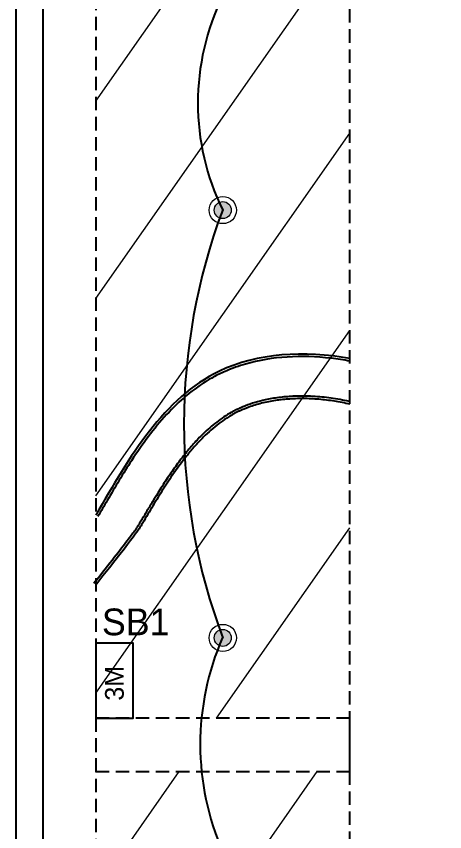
# Model space of a CAD drawing. Header units: millimetres. Extents: x 1464389 to 1998638, y -29162 to 256806.
# Drawn here: x 1760512 to 1762915, y 176487 to 181061 of the extents above; entities that cross this region are included whole.
import ezdxf

# ---------------------------------------------------------------- set-up
doc = ezdxf.new("R2010")
doc.units = ezdxf.units.MM
doc.header["$LTSCALE"] = 15
doc.linetypes.add('DASHED', pattern=[0.75, 0.5, -0.25])
doc.linetypes.add('DASHED2', pattern=[0.375, 0.25, -0.125])
doc.layers.get('0').update_dxf_attribs({"lineweight": 5})
for name, color, linetype in [('0_1.5sqmm wire', 4, 'Continuous'), ('0_COVE_loop', 30, 'Continuous'), ('GFC Walls', 14, 'Continuous'), ('supended frame', 30, 'DASHED')]:
    doc.layers.add(name, color=color, linetype=linetype)
doc.layers.add('Hatch', color=252, linetype='Continuous', lineweight=15)

# ---------------------------------------------------------------- blocks, each defined once
blk = doc.blocks.new('ff looping lights')
at = {"layer": '0_1.5sqmm wire'}
for centre, radius, start, end in [((970009.3, -273327.5), 1360, 153.8201, 206.1799), ((971991.7, -275126.3), 3420.6, 159.4659, 200.5582), ((970160.7, -276925.1), 1498.2, 156.3844, 203.7045)]:
    blk.add_arc(centre, radius, start, end, dxfattribs=at)
blk = doc.blocks.new('curved light ff')
at = {"layer": 'supended frame', "linetype": 'ByBlock', "ltscale": 50}
for points, knots in [([(970884.9, -305021.1), (970630.6, -304972.2), (969969, -305019.3), (969650.5, -305570.1), (969460, -305899.5)], [24826.923679, 24826.923679, 24826.923679, 24826.923679, 25542.714949, 26608.050645, 26608.050645, 26608.050645, 26608.050645]), ([(970884.9, -305035.4), (970850, -305028.6), (970814.9, -305023.1), (970697.2, -305009.2), (970614.5, -305006.7), (970453.3, -305017.2), (970374.8, -305030.2), (970281.5, -305056.9), (970262.6, -305062.9), (970227.3, -305075.4), (970210.7, -305081.8), (970182.9, -305093.6), (970171.5, -305098.7), (970137.8, -305114.8), (970115.9, -305126.4), (970050.7, -305164.9), (970009.2, -305194.6), (969930.5, -305260.4), (969893.2, -305296.5), (969822, -305373.8), (969788, -305415.1), (969722.7, -305501.6), (969691.3, -305546.9), (969613.7, -305665.4), (969568.7, -305740.5), (969506.8, -305846.5), (969489.5, -305876.5), (969472.1, -305906.5)], [24824.419766, 24824.419766, 24824.419766, 24824.419766, 24923.656258, 24923.656258, 25156.304519, 25156.304519, 25388.952781, 25388.952781, 25449.193213, 25449.193213, 25503.769813, 25503.769813, 25542.689911, 25542.689911, 25620.530108, 25620.530108, 25781.250472, 25781.250472, 25941.970837, 25941.970837, 26102.691202, 26102.691202, 26263.411567, 26263.411567, 26510.933722, 26510.933722, 26608.050645, 26608.050645, 26608.050645, 26608.050645]), ([(970884.9, -305262.3), (970879.6, -305261), (970874.2, -305259.8), (970835.1, -305251.4), (970801.1, -305245.5), (970733.1, -305236.7), (970699.2, -305233.7), (970631.9, -305230.9), (970598.7, -305230.9), (970539, -305233.8), (970512.4, -305236.1), (970460.4, -305242.9), (970435.1, -305247.2), (970391.1, -305256.8), (970372.2, -305261.7), (970335.5, -305272.6), (970317.7, -305278.6), (970293.9, -305287.8), (970287.3, -305290.5), (970275.7, -305295.4), (970270.7, -305297.6), (970262.6, -305301.2), (970259.5, -305302.7), (970253.4, -305305.6), (970250.3, -305307.1), (970244.2, -305310.1), (970241.1, -305311.7), (970232, -305316.4), (970226, -305319.6), (970206.2, -305330.7), (970192.5, -305339.1), (970165.4, -305356.9), (970152.1, -305366.4), (970125.6, -305386.7), (970112.5, -305397.4), (970086.5, -305420), (970073.6, -305431.9), (970043.2, -305461.5), (970025.8, -305479.8), (969991.2, -305518.5), (969974.1, -305539), (969940.1, -305581.7), (969923.3, -305604.1), (969889.9, -305650.6), (969873.3, -305674.7), (969840.3, -305724.4), (969823.8, -305750), (969797.7, -305791.8), (969788, -305807.6), (969773.1, -305832.1), (969767.9, -305840.8), (969752.3, -305866.9), (969741.8, -305884.5), (969730.3, -305904), (969729.1, -305906), (969725.5, -305912.1), (969723.1, -305916.2), (969715.9, -305928.3), (969711.1, -305936.3), (969705.8, -305945.2), (969705.3, -305946.1), (969704.5, -305947.5), (969704.1, -305948.1), (969703.5, -305949.2), (969703.1, -305949.7), (969702.1, -305951.4), (969701.4, -305952.6), (969699.4, -305956), (969697.9, -305958.3), (969694.3, -305963.9), (969692.1, -305967.1), (969686.8, -305974.8), (969683.7, -305979.3), (969671.4, -305996.5), (969659.4, -306012.7), (969625.5, -306057.5), (969603.5, -306086.1), (969545.7, -306160.2), (969510.1, -306205.6), (969460.3, -306268.3), (969454.7, -306275.4), (969449, -306282.6)], [24776.909586, 24776.909586, 24776.909586, 24776.909586, 24795.149069, 24795.149069, 24908.663438, 24908.663438, 25022.177806, 25022.177806, 25135.692175, 25135.692175, 25230.104371, 25230.104371, 25324.516568, 25324.516568, 25399.556419, 25399.556419, 25474.596269, 25474.596269, 25504.034188, 25504.034188, 25527.038538, 25527.038538, 25541.612806, 25541.612806, 25556.187073, 25556.187073, 25570.761341, 25570.761341, 25599.909877, 25599.909877, 25667.671718, 25667.671718, 25735.43356, 25735.43356, 25803.195402, 25803.195402, 25870.957244, 25870.957244, 25964.213654, 25964.213654, 26057.470065, 26057.470065, 26150.726475, 26150.726475, 26243.982886, 26243.982886, 26337.239296, 26337.239296, 26392.528214, 26392.528214, 26422.263313, 26422.263313, 26481.733509, 26481.733509, 26488.688655, 26488.688655, 26502.598946, 26502.598946, 26530.419529, 26530.419529, 26533.512298, 26533.512298, 26535.442681, 26535.442681, 26537.373064, 26537.373064, 26541.233831, 26541.233831, 26547.844399, 26547.844399, 26554.454968, 26554.454968, 26561.065537, 26561.065537, 26576.108409, 26576.108409, 26591.151281, 26591.151281, 26606.194153, 26606.194153, 26608.050645, 26608.050645, 26608.050645, 26608.050645]), ([(970884.9, -305276.7), (970856.5, -305270), (970827.8, -305264.4), (970769.7, -305255.2), (970740.3, -305251.6), (970681.7, -305246.7), (970652.6, -305245.4), (970595.1, -305245.1), (970566.8, -305246.1), (970511.2, -305250.3), (970484.1, -305253.5), (970431.4, -305262.2), (970405.9, -305267.6), (970356.9, -305280.4), (970333.4, -305287.8), (970304.6, -305298.6), (970298.3, -305301.1), (970287.2, -305305.7), (970282.4, -305307.7), (970272.6, -305312.1), (970267.7, -305314.3), (970260.4, -305317.7), (970258, -305318.9), (970253.2, -305321.3), (970250.7, -305322.5), (970243.5, -305326.2), (970238.7, -305328.7), (970224.5, -305336.4), (970215.1, -305341.8), (970190.6, -305356.8), (970175.7, -305366.8), (970146.2, -305388.3), (970131.6, -305399.8), (970102.6, -305424.3), (970088.2, -305437.3), (970059.7, -305464.9), (970045.5, -305479.4), (970017.4, -305510), (970003.4, -305526), (969975.6, -305559.4), (969961.8, -305576.8), (969928.3, -305620.7), (969908.8, -305647.9), (969870, -305704.5), (969850.7, -305733.9), (969812.3, -305794.7), (969793.1, -305826), (969754.7, -305890.1), (969735.4, -305922.9), (969704.1, -305975.4), (969689.7, -306001.6), (969460, -306291.3)], [24773.315367, 24773.315367, 24773.315367, 24773.315367, 24870.582568, 24870.582568, 24969.91424, 24969.91424, 25069.245912, 25069.245912, 25168.577583, 25168.577583, 25267.909255, 25267.909255, 25367.240927, 25367.240927, 25466.572598, 25466.572598, 25495.020295, 25495.020295, 25517.548815, 25517.548815, 25540.943788, 25540.943788, 25552.739341, 25552.739341, 25564.534893, 25564.534893, 25588.125999, 25588.125999, 25635.30821, 25635.30821, 25711.861183, 25711.861183, 25788.414155, 25788.414155, 25864.967127, 25864.967127, 25941.5201, 25941.5201, 26018.073072, 26018.073072, 26094.626044, 26094.626044, 26204.36774, 26204.36774, 26314.109435, 26314.109435, 26423.851131, 26423.851131, 26533.592826, 26533.592826, 26608.050645, 26608.050645, 26608.050645, 26608.050645])]:
    blk.add_open_spline(points, degree=3, knots=knots, dxfattribs=at)
blk = doc.blocks.new('mot cob 12w')
h = blk.add_hatch(color=219)
h.dxf.hatch_style = 1
h.set_gradient(color1=(100, 33, 101), color2=(248, 215, 49), name='HEMISPHERICAL')
h.paths.add_polyline_path([(-161097.6, 77016.2, 1), (-161193.2, 77016.2, 1)])
for radius in [76.2, 47.8]:
    blk.add_circle((-161145.4, 77016.2), radius)
blk = doc.blocks.new('LIGHTS 12W')
for p in [(1121310.3, 75101.1), (1121310.3, 72701.1)]:
    blk.add_blockref('mot cob 12w', p)

msp = doc.modelspace()

# ---------------------------------------------------------------- hatches: boundary and pattern name
at = {"layer": 'Hatch', "true_color": 0xa953a0}
h = msp.add_hatch(dxfattribs=at)
h.set_pattern_fill('ANSI31', color=215, scale=200, angle=10)
h.set_pattern_definition([(55, (801505, 32570.33), (-520.16155, 364.22104), [])])
h.paths.add_polyline_path([(1762382.4, 183983.5), (1760957.4, 183983.5), (1760957.4, 177123.7), (1762382.4, 177123.7)])
h.paths.add_polyline_path([(1762382.4, 176823.7), (1760957.4, 176823.7), (1760957.4, 172550.1), (1762382.4, 172550.1)])

# ---------------------------------------------------------------- linework, layer by layer
at = {"layer": '0_1.5sqmm wire'}
msp.add_lwpolyline([(1760957.4, 177543.7), (1760957.4, 177123.7), (1761167.4, 177123.7), (1761167.4, 177543.7)], close=True, dxfattribs=at)
at = {"layer": 'GFC Walls'}
msp.add_line((1760661.7, 169474.5), (1760661.7, 187871.9), dxfattribs=at)
for points in [[(1760511.7, 169324.5), (1760511.7, 187964.6), (1782480.7, 184580.3)], [(1760661.7, 169324.5), (1760661.7, 187789.7)]]:
    msp.add_lwpolyline(points, dxfattribs=at)
at = {"layer": 'GFC Walls', "color": 252, "linetype": 'DASHED2', "ltscale": 20, "true_color": 0x939598}
for points in [[(1762382.4, 172250.1), (1762382.4, 185985.6)], [(1762382.4, 185695.3), (1762382.3, 185695.3), (1760957.4, 185695.3), (1760957.4, 184283.5), (1762382.3, 184283.5), (1762382.3, 183983.5), (1760957.4, 183983.5), (1760957.4, 172559.9)]]:
    msp.add_lwpolyline(points, dxfattribs=at)
msp.add_lwpolyline([(1760957.4, 176823.7), (1762382.4, 176823.7), (1762382.4, 177123.7), (1760957.4, 177123.7)], close=True, dxfattribs=at)

# ---------------------------------------------------------------- block references
at = {"color": 2}
msp.add_blockref('LIGHTS 12W', (801505, 27856.4), dxfattribs=at)
at = {"layer": '0_COVE_loop'}
for name, p in [('ff looping lights', (792881, 453901.1)), ('curved light ff', (791497.4, 484161.4))]:
    msp.add_blockref(name, p, dxfattribs=at)

# ---------------------------------------------------------------- texts
at = {"layer": '0_1.5sqmm wire'}
msp.add_text('SB1', height=150, dxfattribs=at).set_placement((1760992, 177588.6))
msp.add_text('3M', height=105, rotation=90, dxfattribs=at).set_placement((1761114.5, 177221.8))

doc.saveas('drawing.dxf')
